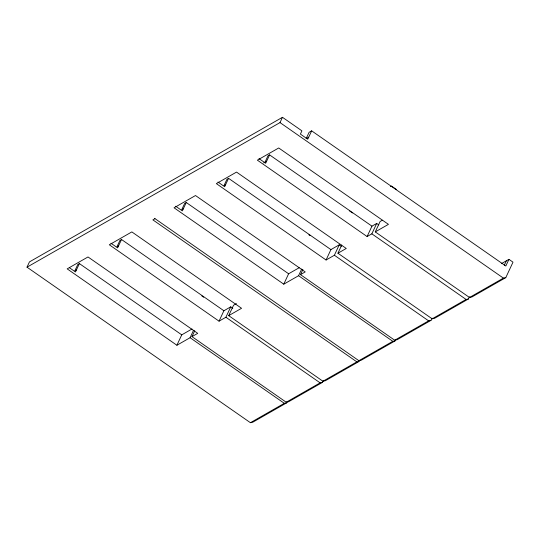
<?xml version="1.0" encoding="UTF-8"?>
<svg xmlns="http://www.w3.org/2000/svg" width="540" height="540" viewBox="0 0 540 540"><rect width="100%" height="100%" fill="white"/><g stroke="black" fill="none" stroke-linecap="round" stroke-linejoin="round"><path stroke-width="0.81" d="M287.388 401.355L286.7 402.827L252.794 422.199L250.412 422.699L27 267.172L29.464 261.887L282.467 117.302L301.914 130.842L300.395 134.096L307.76 139.219L311.661 130.849L505.825 266.018L508.937 259.335L513 262.163L505.791 277.621L471.886 296.993L469.503 297.493L375.266 231.89L380.113 221.488L382.313 220.232M192.004 328.988L181.751 334.847L79.387 263.588L75.485 271.957L69.464 267.766M232.814 308.286L230.742 306.848L223.891 310.763L121.527 239.51L117.626 247.874L110.93 243.216M299.194 267.732L288.617 273.773L186.26 202.513L182.358 210.884L175.662 206.226M341.307 246.287L339.235 244.85L330.919 249.601L228.562 178.342L224.66 186.712L217.964 182.048M27 267.172L280.004 122.594L282.467 117.302M323.204 380.882L322.515 382.354L288.61 401.733L286.227 402.233L191.984 336.629L197.728 333.342L88.007 256.959L67.176 268.866L176.897 345.249L181.751 334.847M265.039 162.142L267.995 155.804L269.588 154.892L371.952 226.152L376.697 223.439L378.769 224.883M269.588 154.892L265.687 163.262L258.991 158.605M176.897 345.249L190.08 337.716L193.543 330.284M191.984 336.629L194.758 330.683M322.947 381.247L356.852 361.868L359.235 361.375L325.33 380.747L322.947 381.247L228.704 315.644L241.562 308.293L131.841 231.91L109.316 244.782L219.038 321.165L223.891 310.763M219.038 321.165L225.896 317.25L230.742 306.848M228.704 315.644L233.557 305.242L236.412 303.608M432.034 318.148L431.008 320.355L397.103 339.734L394.713 340.227L300.476 274.624L305.228 271.917L195.5 195.534L174.042 207.792L283.77 284.175L288.617 273.773M283.77 284.175L298.573 275.717L301.691 269.028M300.476 274.624L302.906 269.426M469.496 296.737L468.47 298.951L434.558 318.323L432.175 318.823L337.939 253.22L346.255 248.468L236.527 172.085L216.344 183.62L326.072 260.003L330.919 249.601M326.072 260.003L334.388 255.251L339.235 244.85M337.939 253.22L341.753 245.045M375.266 231.89L388.442 224.357L278.721 147.974L257.377 160.171L367.099 236.554L371.952 226.152M367.099 236.554L371.844 233.84L376.697 223.439M504.293 265.255L506.372 260.8M154.94 218.714L152.888 219.881L356.852 361.868M79.387 263.588L77.794 264.499L74.837 270.837L76.437 269.926M121.527 239.51L119.934 240.422L116.978 246.753L118.571 245.842M186.26 202.513L184.66 203.425L181.71 209.763L183.303 208.852M228.562 178.342L226.962 179.253L224.012 185.585L225.605 184.673M311.661 130.849L309.089 132.32L306.14 138.652L308.704 137.187M263.628 162.945L266.632 161.231M390.44 186.611L391.466 186.023L396.34 189.419M501.336 263.675L508.937 259.335M250.412 422.699L284.317 403.319L286.7 402.827M286.227 402.233L320.132 382.853L322.515 382.354M358.898 360.7L392.81 341.321L395.192 340.821L361.287 360.2L358.898 360.7L154.508 218.315M394.713 340.227L428.625 320.855L431.008 320.355M432.175 318.823L466.088 299.444L468.47 298.951M469.503 297.493L503.408 278.113L505.791 277.621M280.004 122.594L503.408 278.113M349.414 210.829L352.458 212.949M371.844 233.84L466.088 299.444M308.86 234.779L310.075 235.629M334.388 255.251L428.625 320.855M298.573 275.717L392.81 341.321M201.825 295.947L203.654 297.216M225.896 317.25L320.132 382.853M190.08 337.716L284.317 403.319"/></g></svg>
